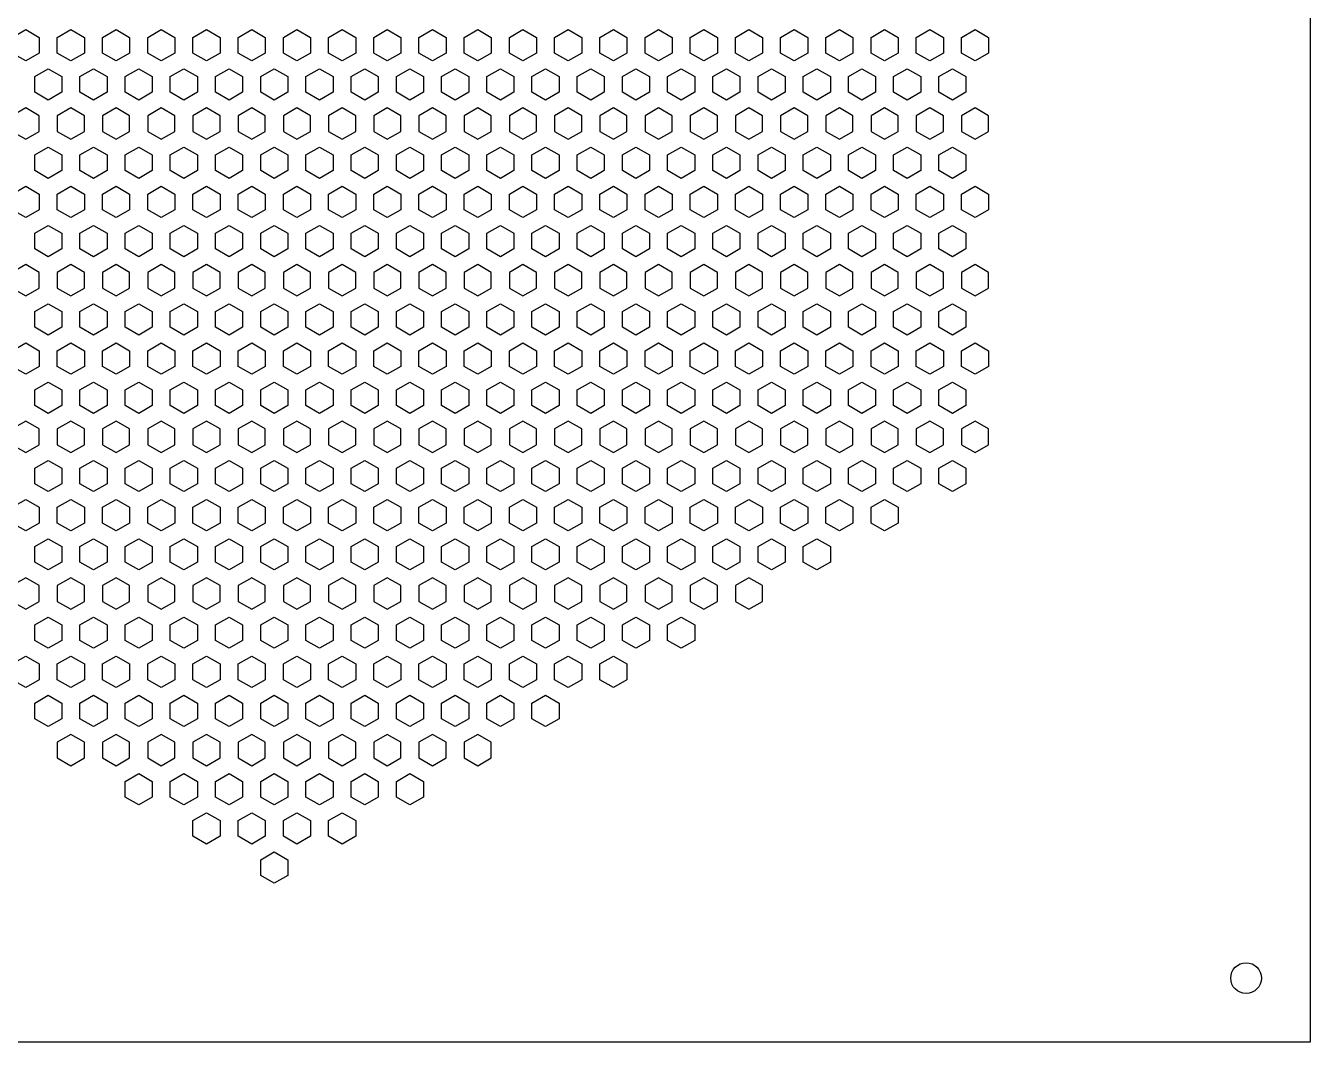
# Model space of a CAD drawing. Header units: millimetres. Extents: x -1305 to -1076, y 502 to 731.
# Drawn here: x -1218.1 to -1076.1, y 501.8 to 614.2 of the extents above; entities that cross this region are included whole.
import ezdxf

# ---------------------------------------------------------------- set-up
doc = ezdxf.new("R2010")
doc.units = ezdxf.units.MM
doc.layers.add('Lazercut', color=143, linetype='Continuous', lineweight=30, true_color=0x85abda)

msp = doc.modelspace()

# ---------------------------------------------------------------- linework, layer by layer
at = {"layer": 'Lazercut'}
for points in [[(-1305.23, 730.96), (-1076.07, 730.96), (-1076.07, 501.8), (-1305.23, 501.8)], [(-1216.65, 611.19), (-1218.15, 610.32), (-1219.65, 611.19), (-1219.65, 612.92), (-1218.15, 613.78), (-1216.65, 612.92)], [(-1211.65, 611.19), (-1213.15, 610.32), (-1214.65, 611.19), (-1214.65, 612.92), (-1213.15, 613.78), (-1211.65, 612.92)], [(-1206.65, 611.19), (-1208.15, 610.32), (-1209.65, 611.19), (-1209.65, 612.92), (-1208.15, 613.78), (-1206.65, 612.92)], [(-1201.65, 611.19), (-1203.15, 610.32), (-1204.65, 611.19), (-1204.65, 612.92), (-1203.15, 613.78), (-1201.65, 612.92)], [(-1196.65, 611.19), (-1198.15, 610.32), (-1199.65, 611.19), (-1199.65, 612.92), (-1198.15, 613.78), (-1196.65, 612.92)], [(-1191.65, 611.19), (-1193.15, 610.32), (-1194.65, 611.19), (-1194.65, 612.92), (-1193.15, 613.78), (-1191.65, 612.92)], [(-1186.65, 611.19), (-1188.15, 610.32), (-1189.65, 611.19), (-1189.65, 612.92), (-1188.15, 613.78), (-1186.65, 612.92)], [(-1181.65, 611.19), (-1183.15, 610.32), (-1184.65, 611.19), (-1184.65, 612.92), (-1183.15, 613.78), (-1181.65, 612.92)], [(-1176.65, 611.19), (-1178.15, 610.32), (-1179.65, 611.19), (-1179.65, 612.92), (-1178.15, 613.78), (-1176.65, 612.92)], [(-1171.65, 611.19), (-1173.15, 610.32), (-1174.65, 611.19), (-1174.65, 612.92), (-1173.15, 613.78), (-1171.65, 612.92)], [(-1166.65, 611.19), (-1168.15, 610.32), (-1169.65, 611.19), (-1169.65, 612.92), (-1168.15, 613.78), (-1166.65, 612.92)], [(-1161.65, 611.19), (-1163.15, 610.32), (-1164.65, 611.19), (-1164.65, 612.92), (-1163.15, 613.78), (-1161.65, 612.92)], [(-1156.65, 611.19), (-1158.15, 610.32), (-1159.65, 611.19), (-1159.65, 612.92), (-1158.15, 613.78), (-1156.65, 612.92)], [(-1151.65, 611.19), (-1153.15, 610.32), (-1154.65, 611.19), (-1154.65, 612.92), (-1153.15, 613.78), (-1151.65, 612.92)], [(-1146.65, 611.19), (-1148.15, 610.32), (-1149.65, 611.19), (-1149.65, 612.92), (-1148.15, 613.78), (-1146.65, 612.92)], [(-1141.65, 611.19), (-1143.15, 610.32), (-1144.65, 611.19), (-1144.65, 612.92), (-1143.15, 613.78), (-1141.65, 612.92)], [(-1136.65, 611.19), (-1138.15, 610.32), (-1139.65, 611.19), (-1139.65, 612.92), (-1138.15, 613.78), (-1136.65, 612.92)], [(-1131.65, 611.19), (-1133.15, 610.32), (-1134.65, 611.19), (-1134.65, 612.92), (-1133.15, 613.78), (-1131.65, 612.92)], [(-1126.65, 611.19), (-1128.15, 610.32), (-1129.65, 611.19), (-1129.65, 612.92), (-1128.15, 613.78), (-1126.65, 612.92)], [(-1121.65, 611.19), (-1123.15, 610.32), (-1124.65, 611.19), (-1124.65, 612.92), (-1123.15, 613.78), (-1121.65, 612.92)], [(-1116.65, 611.19), (-1118.15, 610.32), (-1119.65, 611.19), (-1119.65, 612.92), (-1118.15, 613.78), (-1116.65, 612.92)], [(-1111.65, 611.19), (-1113.15, 610.32), (-1114.65, 611.19), (-1114.65, 612.92), (-1113.15, 613.78), (-1111.65, 612.92)], [(-1214.15, 606.86), (-1215.65, 605.99), (-1217.15, 606.86), (-1217.15, 608.59), (-1215.65, 609.45), (-1214.15, 608.59)], [(-1209.15, 606.86), (-1210.65, 605.99), (-1212.15, 606.86), (-1212.15, 608.59), (-1210.65, 609.45), (-1209.15, 608.59)], [(-1204.15, 606.86), (-1205.65, 605.99), (-1207.15, 606.86), (-1207.15, 608.59), (-1205.65, 609.45), (-1204.15, 608.59)], [(-1199.15, 606.86), (-1200.65, 605.99), (-1202.15, 606.86), (-1202.15, 608.59), (-1200.65, 609.45), (-1199.15, 608.59)], [(-1194.15, 606.86), (-1195.65, 605.99), (-1197.15, 606.86), (-1197.15, 608.59), (-1195.65, 609.45), (-1194.15, 608.59)], [(-1189.15, 606.86), (-1190.65, 605.99), (-1192.15, 606.86), (-1192.15, 608.59), (-1190.65, 609.45), (-1189.15, 608.59)], [(-1184.15, 606.86), (-1185.65, 605.99), (-1187.15, 606.86), (-1187.15, 608.59), (-1185.65, 609.45), (-1184.15, 608.59)], [(-1179.15, 606.86), (-1180.65, 605.99), (-1182.15, 606.86), (-1182.15, 608.59), (-1180.65, 609.45), (-1179.15, 608.59)], [(-1174.15, 606.86), (-1175.65, 605.99), (-1177.15, 606.86), (-1177.15, 608.59), (-1175.65, 609.45), (-1174.15, 608.59)], [(-1169.15, 606.86), (-1170.65, 605.99), (-1172.15, 606.86), (-1172.15, 608.59), (-1170.65, 609.45), (-1169.15, 608.59)], [(-1164.15, 606.86), (-1165.65, 605.99), (-1167.15, 606.86), (-1167.15, 608.59), (-1165.65, 609.45), (-1164.15, 608.59)], [(-1159.15, 606.86), (-1160.65, 605.99), (-1162.15, 606.86), (-1162.15, 608.59), (-1160.65, 609.45), (-1159.15, 608.59)], [(-1154.15, 606.86), (-1155.65, 605.99), (-1157.15, 606.86), (-1157.15, 608.59), (-1155.65, 609.45), (-1154.15, 608.59)], [(-1149.15, 606.86), (-1150.65, 605.99), (-1152.15, 606.86), (-1152.15, 608.59), (-1150.65, 609.45), (-1149.15, 608.59)], [(-1144.15, 606.86), (-1145.65, 605.99), (-1147.15, 606.86), (-1147.15, 608.59), (-1145.65, 609.45), (-1144.15, 608.59)], [(-1139.15, 606.86), (-1140.65, 605.99), (-1142.15, 606.86), (-1142.15, 608.59), (-1140.65, 609.45), (-1139.15, 608.59)], [(-1134.15, 606.86), (-1135.65, 605.99), (-1137.15, 606.86), (-1137.15, 608.59), (-1135.65, 609.45), (-1134.15, 608.59)], [(-1129.15, 606.86), (-1130.65, 605.99), (-1132.15, 606.86), (-1132.15, 608.59), (-1130.65, 609.45), (-1129.15, 608.59)], [(-1124.15, 606.86), (-1125.65, 605.99), (-1127.15, 606.86), (-1127.15, 608.59), (-1125.65, 609.45), (-1124.15, 608.59)], [(-1119.15, 606.86), (-1120.65, 605.99), (-1122.15, 606.86), (-1122.15, 608.59), (-1120.65, 609.45), (-1119.15, 608.59)], [(-1114.15, 606.86), (-1115.65, 605.99), (-1117.15, 606.86), (-1117.15, 608.59), (-1115.65, 609.45), (-1114.15, 608.59)], [(-1216.65, 604.26), (-1218.15, 605.12), (-1219.65, 604.26), (-1219.65, 602.53), (-1218.15, 601.66), (-1216.65, 602.53)], [(-1211.65, 604.26), (-1213.15, 605.12), (-1214.65, 604.26), (-1214.65, 602.53), (-1213.15, 601.66), (-1211.65, 602.53)], [(-1206.65, 604.26), (-1208.15, 605.12), (-1209.65, 604.26), (-1209.65, 602.53), (-1208.15, 601.66), (-1206.65, 602.53)], [(-1201.65, 604.26), (-1203.15, 605.12), (-1204.65, 604.26), (-1204.65, 602.53), (-1203.15, 601.66), (-1201.65, 602.53)], [(-1196.65, 604.26), (-1198.15, 605.12), (-1199.65, 604.26), (-1199.65, 602.53), (-1198.15, 601.66), (-1196.65, 602.53)], [(-1191.65, 604.26), (-1193.15, 605.12), (-1194.65, 604.26), (-1194.65, 602.53), (-1193.15, 601.66), (-1191.65, 602.53)], [(-1186.65, 604.26), (-1188.15, 605.12), (-1189.65, 604.26), (-1189.65, 602.53), (-1188.15, 601.66), (-1186.65, 602.53)], [(-1181.65, 604.26), (-1183.15, 605.12), (-1184.65, 604.26), (-1184.65, 602.53), (-1183.15, 601.66), (-1181.65, 602.53)], [(-1176.65, 604.26), (-1178.15, 605.12), (-1179.65, 604.26), (-1179.65, 602.53), (-1178.15, 601.66), (-1176.65, 602.53)], [(-1171.65, 604.26), (-1173.15, 605.12), (-1174.65, 604.26), (-1174.65, 602.53), (-1173.15, 601.66), (-1171.65, 602.53)], [(-1166.65, 604.26), (-1168.15, 605.12), (-1169.65, 604.26), (-1169.65, 602.53), (-1168.15, 601.66), (-1166.65, 602.53)], [(-1161.65, 604.26), (-1163.15, 605.12), (-1164.65, 604.26), (-1164.65, 602.53), (-1163.15, 601.66), (-1161.65, 602.53)], [(-1156.65, 604.26), (-1158.15, 605.12), (-1159.65, 604.26), (-1159.65, 602.53), (-1158.15, 601.66), (-1156.65, 602.53)], [(-1151.65, 604.26), (-1153.15, 605.12), (-1154.65, 604.26), (-1154.65, 602.53), (-1153.15, 601.66), (-1151.65, 602.53)], [(-1146.65, 604.26), (-1148.15, 605.12), (-1149.65, 604.26), (-1149.65, 602.53), (-1148.15, 601.66), (-1146.65, 602.53)], [(-1141.65, 604.26), (-1143.15, 605.12), (-1144.65, 604.26), (-1144.65, 602.53), (-1143.15, 601.66), (-1141.65, 602.53)], [(-1136.65, 604.26), (-1138.15, 605.12), (-1139.65, 604.26), (-1139.65, 602.53), (-1138.15, 601.66), (-1136.65, 602.53)], [(-1131.65, 604.26), (-1133.15, 605.12), (-1134.65, 604.26), (-1134.65, 602.53), (-1133.15, 601.66), (-1131.65, 602.53)], [(-1126.65, 604.26), (-1128.15, 605.12), (-1129.65, 604.26), (-1129.65, 602.53), (-1128.15, 601.66), (-1126.65, 602.53)], [(-1121.65, 604.26), (-1123.15, 605.12), (-1124.65, 604.26), (-1124.65, 602.53), (-1123.15, 601.66), (-1121.65, 602.53)], [(-1116.65, 604.26), (-1118.15, 605.12), (-1119.65, 604.26), (-1119.65, 602.53), (-1118.15, 601.66), (-1116.65, 602.53)], [(-1111.65, 604.26), (-1113.15, 605.12), (-1114.65, 604.26), (-1114.65, 602.53), (-1113.15, 601.66), (-1111.65, 602.53)], [(-1214.15, 598.2), (-1215.65, 597.33), (-1217.15, 598.2), (-1217.15, 599.93), (-1215.65, 600.79), (-1214.15, 599.93)], [(-1209.15, 598.2), (-1210.65, 597.33), (-1212.15, 598.2), (-1212.15, 599.93), (-1210.65, 600.79), (-1209.15, 599.93)], [(-1204.15, 598.2), (-1205.65, 597.33), (-1207.15, 598.2), (-1207.15, 599.93), (-1205.65, 600.79), (-1204.15, 599.93)], [(-1199.15, 598.2), (-1200.65, 597.33), (-1202.15, 598.2), (-1202.15, 599.93), (-1200.65, 600.79), (-1199.15, 599.93)], [(-1194.15, 598.2), (-1195.65, 597.33), (-1197.15, 598.2), (-1197.15, 599.93), (-1195.65, 600.79), (-1194.15, 599.93)], [(-1189.15, 598.2), (-1190.65, 597.33), (-1192.15, 598.2), (-1192.15, 599.93), (-1190.65, 600.79), (-1189.15, 599.93)], [(-1184.15, 598.2), (-1185.65, 597.33), (-1187.15, 598.2), (-1187.15, 599.93), (-1185.65, 600.79), (-1184.15, 599.93)], [(-1179.15, 598.2), (-1180.65, 597.33), (-1182.15, 598.2), (-1182.15, 599.93), (-1180.65, 600.79), (-1179.15, 599.93)], [(-1174.15, 598.2), (-1175.65, 597.33), (-1177.15, 598.2), (-1177.15, 599.93), (-1175.65, 600.79), (-1174.15, 599.93)], [(-1169.15, 598.2), (-1170.65, 597.33), (-1172.15, 598.2), (-1172.15, 599.93), (-1170.65, 600.79), (-1169.15, 599.93)], [(-1164.15, 598.2), (-1165.65, 597.33), (-1167.15, 598.2), (-1167.15, 599.93), (-1165.65, 600.79), (-1164.15, 599.93)], [(-1159.15, 598.2), (-1160.65, 597.33), (-1162.15, 598.2), (-1162.15, 599.93), (-1160.65, 600.79), (-1159.15, 599.93)], [(-1154.15, 598.2), (-1155.65, 597.33), (-1157.15, 598.2), (-1157.15, 599.93), (-1155.65, 600.79), (-1154.15, 599.93)], [(-1149.15, 598.2), (-1150.65, 597.33), (-1152.15, 598.2), (-1152.15, 599.93), (-1150.65, 600.79), (-1149.15, 599.93)], [(-1144.15, 598.2), (-1145.65, 597.33), (-1147.15, 598.2), (-1147.15, 599.93), (-1145.65, 600.79), (-1144.15, 599.93)], [(-1139.15, 598.2), (-1140.65, 597.33), (-1142.15, 598.2), (-1142.15, 599.93), (-1140.65, 600.79), (-1139.15, 599.93)], [(-1134.15, 598.2), (-1135.65, 597.33), (-1137.15, 598.2), (-1137.15, 599.93), (-1135.65, 600.79), (-1134.15, 599.93)], [(-1129.15, 598.2), (-1130.65, 597.33), (-1132.15, 598.2), (-1132.15, 599.93), (-1130.65, 600.79), (-1129.15, 599.93)], [(-1124.15, 598.2), (-1125.65, 597.33), (-1127.15, 598.2), (-1127.15, 599.93), (-1125.65, 600.79), (-1124.15, 599.93)], [(-1119.15, 598.2), (-1120.65, 597.33), (-1122.15, 598.2), (-1122.15, 599.93), (-1120.65, 600.79), (-1119.15, 599.93)], [(-1114.15, 598.2), (-1115.65, 597.33), (-1117.15, 598.2), (-1117.15, 599.93), (-1115.65, 600.79), (-1114.15, 599.93)], [(-1216.65, 593.87), (-1218.15, 593), (-1219.65, 593.87), (-1219.65, 595.6), (-1218.15, 596.46), (-1216.65, 595.6)], [(-1211.65, 593.87), (-1213.15, 593), (-1214.65, 593.87), (-1214.65, 595.6), (-1213.15, 596.46), (-1211.65, 595.6)], [(-1206.65, 593.87), (-1208.15, 593), (-1209.65, 593.87), (-1209.65, 595.6), (-1208.15, 596.46), (-1206.65, 595.6)], [(-1201.65, 593.87), (-1203.15, 593), (-1204.65, 593.87), (-1204.65, 595.6), (-1203.15, 596.46), (-1201.65, 595.6)], [(-1196.65, 593.87), (-1198.15, 593), (-1199.65, 593.87), (-1199.65, 595.6), (-1198.15, 596.46), (-1196.65, 595.6)], [(-1191.65, 593.87), (-1193.15, 593), (-1194.65, 593.87), (-1194.65, 595.6), (-1193.15, 596.46), (-1191.65, 595.6)], [(-1186.65, 593.87), (-1188.15, 593), (-1189.65, 593.87), (-1189.65, 595.6), (-1188.15, 596.46), (-1186.65, 595.6)], [(-1181.65, 593.87), (-1183.15, 593), (-1184.65, 593.87), (-1184.65, 595.6), (-1183.15, 596.46), (-1181.65, 595.6)], [(-1176.65, 593.87), (-1178.15, 593), (-1179.65, 593.87), (-1179.65, 595.6), (-1178.15, 596.46), (-1176.65, 595.6)], [(-1171.65, 593.87), (-1173.15, 593), (-1174.65, 593.87), (-1174.65, 595.6), (-1173.15, 596.46), (-1171.65, 595.6)], [(-1166.65, 593.87), (-1168.15, 593), (-1169.65, 593.87), (-1169.65, 595.6), (-1168.15, 596.46), (-1166.65, 595.6)], [(-1161.65, 593.87), (-1163.15, 593), (-1164.65, 593.87), (-1164.65, 595.6), (-1163.15, 596.46), (-1161.65, 595.6)], [(-1156.65, 593.87), (-1158.15, 593), (-1159.65, 593.87), (-1159.65, 595.6), (-1158.15, 596.46), (-1156.65, 595.6)], [(-1151.65, 593.87), (-1153.15, 593), (-1154.65, 593.87), (-1154.65, 595.6), (-1153.15, 596.46), (-1151.65, 595.6)], [(-1146.65, 593.87), (-1148.15, 593), (-1149.65, 593.87), (-1149.65, 595.6), (-1148.15, 596.46), (-1146.65, 595.6)], [(-1141.65, 593.87), (-1143.15, 593), (-1144.65, 593.87), (-1144.65, 595.6), (-1143.15, 596.46), (-1141.65, 595.6)], [(-1136.65, 593.87), (-1138.15, 593), (-1139.65, 593.87), (-1139.65, 595.6), (-1138.15, 596.46), (-1136.65, 595.6)], [(-1131.65, 593.87), (-1133.15, 593), (-1134.65, 593.87), (-1134.65, 595.6), (-1133.15, 596.46), (-1131.65, 595.6)], [(-1126.65, 593.87), (-1128.15, 593), (-1129.65, 593.87), (-1129.65, 595.6), (-1128.15, 596.46), (-1126.65, 595.6)], [(-1121.65, 593.87), (-1123.15, 593), (-1124.65, 593.87), (-1124.65, 595.6), (-1123.15, 596.46), (-1121.65, 595.6)], [(-1116.65, 593.87), (-1118.15, 593), (-1119.65, 593.87), (-1119.65, 595.6), (-1118.15, 596.46), (-1116.65, 595.6)], [(-1111.65, 593.87), (-1113.15, 593), (-1114.65, 593.87), (-1114.65, 595.6), (-1113.15, 596.46), (-1111.65, 595.6)], [(-1214.15, 589.54), (-1215.65, 588.67), (-1217.15, 589.54), (-1217.15, 591.27), (-1215.65, 592.13), (-1214.15, 591.27)], [(-1209.15, 589.54), (-1210.65, 588.67), (-1212.15, 589.54), (-1212.15, 591.27), (-1210.65, 592.13), (-1209.15, 591.27)], [(-1204.15, 589.54), (-1205.65, 588.67), (-1207.15, 589.54), (-1207.15, 591.27), (-1205.65, 592.13), (-1204.15, 591.27)], [(-1199.15, 589.54), (-1200.65, 588.67), (-1202.15, 589.54), (-1202.15, 591.27), (-1200.65, 592.13), (-1199.15, 591.27)], [(-1194.15, 589.54), (-1195.65, 588.67), (-1197.15, 589.54), (-1197.15, 591.27), (-1195.65, 592.13), (-1194.15, 591.27)], [(-1189.15, 589.54), (-1190.65, 588.67), (-1192.15, 589.54), (-1192.15, 591.27), (-1190.65, 592.13), (-1189.15, 591.27)], [(-1184.15, 589.54), (-1185.65, 588.67), (-1187.15, 589.54), (-1187.15, 591.27), (-1185.65, 592.13), (-1184.15, 591.27)], [(-1179.15, 589.54), (-1180.65, 588.67), (-1182.15, 589.54), (-1182.15, 591.27), (-1180.65, 592.13), (-1179.15, 591.27)], [(-1174.15, 589.54), (-1175.65, 588.67), (-1177.15, 589.54), (-1177.15, 591.27), (-1175.65, 592.13), (-1174.15, 591.27)], [(-1169.15, 589.54), (-1170.65, 588.67), (-1172.15, 589.54), (-1172.15, 591.27), (-1170.65, 592.13), (-1169.15, 591.27)], [(-1164.15, 589.54), (-1165.65, 588.67), (-1167.15, 589.54), (-1167.15, 591.27), (-1165.65, 592.13), (-1164.15, 591.27)], [(-1159.15, 589.54), (-1160.65, 588.67), (-1162.15, 589.54), (-1162.15, 591.27), (-1160.65, 592.13), (-1159.15, 591.27)], [(-1154.15, 589.54), (-1155.65, 588.67), (-1157.15, 589.54), (-1157.15, 591.27), (-1155.65, 592.13), (-1154.15, 591.27)], [(-1149.15, 589.54), (-1150.65, 588.67), (-1152.15, 589.54), (-1152.15, 591.27), (-1150.65, 592.13), (-1149.15, 591.27)], [(-1144.15, 589.54), (-1145.65, 588.67), (-1147.15, 589.54), (-1147.15, 591.27), (-1145.65, 592.13), (-1144.15, 591.27)], [(-1139.15, 589.54), (-1140.65, 588.67), (-1142.15, 589.54), (-1142.15, 591.27), (-1140.65, 592.13), (-1139.15, 591.27)], [(-1134.15, 589.54), (-1135.65, 588.67), (-1137.15, 589.54), (-1137.15, 591.27), (-1135.65, 592.13), (-1134.15, 591.27)], [(-1129.15, 589.54), (-1130.65, 588.67), (-1132.15, 589.54), (-1132.15, 591.27), (-1130.65, 592.13), (-1129.15, 591.27)], [(-1124.15, 589.54), (-1125.65, 588.67), (-1127.15, 589.54), (-1127.15, 591.27), (-1125.65, 592.13), (-1124.15, 591.27)], [(-1119.15, 589.54), (-1120.65, 588.67), (-1122.15, 589.54), (-1122.15, 591.27), (-1120.65, 592.13), (-1119.15, 591.27)], [(-1114.15, 589.54), (-1115.65, 588.67), (-1117.15, 589.54), (-1117.15, 591.27), (-1115.65, 592.13), (-1114.15, 591.27)], [(-1216.65, 586.94), (-1218.15, 587.8), (-1219.65, 586.94), (-1219.65, 585.21), (-1218.15, 584.34), (-1216.65, 585.21)], [(-1211.65, 586.94), (-1213.15, 587.8), (-1214.65, 586.94), (-1214.65, 585.21), (-1213.15, 584.34), (-1211.65, 585.21)], [(-1206.65, 586.94), (-1208.15, 587.8), (-1209.65, 586.94), (-1209.65, 585.21), (-1208.15, 584.34), (-1206.65, 585.21)], [(-1201.65, 586.94), (-1203.15, 587.8), (-1204.65, 586.94), (-1204.65, 585.21), (-1203.15, 584.34), (-1201.65, 585.21)], [(-1196.65, 586.94), (-1198.15, 587.8), (-1199.65, 586.94), (-1199.65, 585.21), (-1198.15, 584.34), (-1196.65, 585.21)], [(-1191.65, 586.94), (-1193.15, 587.8), (-1194.65, 586.94), (-1194.65, 585.21), (-1193.15, 584.34), (-1191.65, 585.21)], [(-1186.65, 586.94), (-1188.15, 587.8), (-1189.65, 586.94), (-1189.65, 585.21), (-1188.15, 584.34), (-1186.65, 585.21)], [(-1181.65, 586.94), (-1183.15, 587.8), (-1184.65, 586.94), (-1184.65, 585.21), (-1183.15, 584.34), (-1181.65, 585.21)], [(-1176.65, 586.94), (-1178.15, 587.8), (-1179.65, 586.94), (-1179.65, 585.21), (-1178.15, 584.34), (-1176.65, 585.21)], [(-1171.65, 586.94), (-1173.15, 587.8), (-1174.65, 586.94), (-1174.65, 585.21), (-1173.15, 584.34), (-1171.65, 585.21)], [(-1166.65, 586.94), (-1168.15, 587.8), (-1169.65, 586.94), (-1169.65, 585.21), (-1168.15, 584.34), (-1166.65, 585.21)], [(-1161.65, 586.94), (-1163.15, 587.8), (-1164.65, 586.94), (-1164.65, 585.21), (-1163.15, 584.34), (-1161.65, 585.21)], [(-1156.65, 586.94), (-1158.15, 587.8), (-1159.65, 586.94), (-1159.65, 585.21), (-1158.15, 584.34), (-1156.65, 585.21)], [(-1151.65, 586.94), (-1153.15, 587.8), (-1154.65, 586.94), (-1154.65, 585.21), (-1153.15, 584.34), (-1151.65, 585.21)], [(-1146.65, 586.94), (-1148.15, 587.8), (-1149.65, 586.94), (-1149.65, 585.21), (-1148.15, 584.34), (-1146.65, 585.21)], [(-1141.65, 586.94), (-1143.15, 587.8), (-1144.65, 586.94), (-1144.65, 585.21), (-1143.15, 584.34), (-1141.65, 585.21)], [(-1136.65, 586.94), (-1138.15, 587.8), (-1139.65, 586.94), (-1139.65, 585.21), (-1138.15, 584.34), (-1136.65, 585.21)], [(-1131.65, 586.94), (-1133.15, 587.8), (-1134.65, 586.94), (-1134.65, 585.21), (-1133.15, 584.34), (-1131.65, 585.21)], [(-1126.65, 586.94), (-1128.15, 587.8), (-1129.65, 586.94), (-1129.65, 585.21), (-1128.15, 584.34), (-1126.65, 585.21)], [(-1121.65, 586.94), (-1123.15, 587.8), (-1124.65, 586.94), (-1124.65, 585.21), (-1123.15, 584.34), (-1121.65, 585.21)], [(-1116.65, 586.94), (-1118.15, 587.8), (-1119.65, 586.94), (-1119.65, 585.21), (-1118.15, 584.34), (-1116.65, 585.21)], [(-1111.65, 586.94), (-1113.15, 587.8), (-1114.65, 586.94), (-1114.65, 585.21), (-1113.15, 584.34), (-1111.65, 585.21)], [(-1214.15, 580.87), (-1215.65, 580.01), (-1217.15, 580.87), (-1217.15, 582.61), (-1215.65, 583.47), (-1214.15, 582.61)], [(-1209.15, 580.87), (-1210.65, 580.01), (-1212.15, 580.87), (-1212.15, 582.61), (-1210.65, 583.47), (-1209.15, 582.61)], [(-1204.15, 580.87), (-1205.65, 580.01), (-1207.15, 580.87), (-1207.15, 582.61), (-1205.65, 583.47), (-1204.15, 582.61)], [(-1199.15, 580.87), (-1200.65, 580.01), (-1202.15, 580.87), (-1202.15, 582.61), (-1200.65, 583.47), (-1199.15, 582.61)], [(-1194.15, 580.87), (-1195.65, 580.01), (-1197.15, 580.87), (-1197.15, 582.61), (-1195.65, 583.47), (-1194.15, 582.61)], [(-1189.15, 580.87), (-1190.65, 580.01), (-1192.15, 580.87), (-1192.15, 582.61), (-1190.65, 583.47), (-1189.15, 582.61)], [(-1184.15, 580.87), (-1185.65, 580.01), (-1187.15, 580.87), (-1187.15, 582.61), (-1185.65, 583.47), (-1184.15, 582.61)], [(-1179.15, 580.87), (-1180.65, 580.01), (-1182.15, 580.87), (-1182.15, 582.61), (-1180.65, 583.47), (-1179.15, 582.61)], [(-1174.15, 580.87), (-1175.65, 580.01), (-1177.15, 580.87), (-1177.15, 582.61), (-1175.65, 583.47), (-1174.15, 582.61)], [(-1169.15, 580.87), (-1170.65, 580.01), (-1172.15, 580.87), (-1172.15, 582.61), (-1170.65, 583.47), (-1169.15, 582.61)], [(-1164.15, 580.87), (-1165.65, 580.01), (-1167.15, 580.87), (-1167.15, 582.61), (-1165.65, 583.47), (-1164.15, 582.61)], [(-1159.15, 580.87), (-1160.65, 580.01), (-1162.15, 580.87), (-1162.15, 582.61), (-1160.65, 583.47), (-1159.15, 582.61)], [(-1154.15, 580.87), (-1155.65, 580.01), (-1157.15, 580.87), (-1157.15, 582.61), (-1155.65, 583.47), (-1154.15, 582.61)], [(-1149.15, 580.87), (-1150.65, 580.01), (-1152.15, 580.87), (-1152.15, 582.61), (-1150.65, 583.47), (-1149.15, 582.61)], [(-1144.15, 580.87), (-1145.65, 580.01), (-1147.15, 580.87), (-1147.15, 582.61), (-1145.65, 583.47), (-1144.15, 582.61)], [(-1139.15, 580.87), (-1140.65, 580.01), (-1142.15, 580.87), (-1142.15, 582.61), (-1140.65, 583.47), (-1139.15, 582.61)], [(-1134.15, 580.87), (-1135.65, 580.01), (-1137.15, 580.87), (-1137.15, 582.61), (-1135.65, 583.47), (-1134.15, 582.61)], [(-1129.15, 580.87), (-1130.65, 580.01), (-1132.15, 580.87), (-1132.15, 582.61), (-1130.65, 583.47), (-1129.15, 582.61)], [(-1124.15, 580.87), (-1125.65, 580.01), (-1127.15, 580.87), (-1127.15, 582.61), (-1125.65, 583.47), (-1124.15, 582.61)], [(-1119.15, 580.87), (-1120.65, 580.01), (-1122.15, 580.87), (-1122.15, 582.61), (-1120.65, 583.47), (-1119.15, 582.61)], [(-1114.15, 580.87), (-1115.65, 580.01), (-1117.15, 580.87), (-1117.15, 582.61), (-1115.65, 583.47), (-1114.15, 582.61)], [(-1216.65, 576.54), (-1218.15, 575.68), (-1219.65, 576.54), (-1219.65, 578.28), (-1218.15, 579.14), (-1216.65, 578.28)], [(-1211.65, 576.54), (-1213.15, 575.68), (-1214.65, 576.54), (-1214.65, 578.28), (-1213.15, 579.14), (-1211.65, 578.28)], [(-1206.65, 576.54), (-1208.15, 575.68), (-1209.65, 576.54), (-1209.65, 578.28), (-1208.15, 579.14), (-1206.65, 578.28)], [(-1201.65, 576.54), (-1203.15, 575.68), (-1204.65, 576.54), (-1204.65, 578.28), (-1203.15, 579.14), (-1201.65, 578.28)], [(-1196.65, 576.54), (-1198.15, 575.68), (-1199.65, 576.54), (-1199.65, 578.28), (-1198.15, 579.14), (-1196.65, 578.28)], [(-1191.65, 576.54), (-1193.15, 575.68), (-1194.65, 576.54), (-1194.65, 578.28), (-1193.15, 579.14), (-1191.65, 578.28)], [(-1186.65, 576.54), (-1188.15, 575.68), (-1189.65, 576.54), (-1189.65, 578.28), (-1188.15, 579.14), (-1186.65, 578.28)], [(-1181.65, 576.54), (-1183.15, 575.68), (-1184.65, 576.54), (-1184.65, 578.28), (-1183.15, 579.14), (-1181.65, 578.28)], [(-1176.65, 576.54), (-1178.15, 575.68), (-1179.65, 576.54), (-1179.65, 578.28), (-1178.15, 579.14), (-1176.65, 578.28)], [(-1171.65, 576.54), (-1173.15, 575.68), (-1174.65, 576.54), (-1174.65, 578.28), (-1173.15, 579.14), (-1171.65, 578.28)], [(-1166.65, 576.54), (-1168.15, 575.68), (-1169.65, 576.54), (-1169.65, 578.28), (-1168.15, 579.14), (-1166.65, 578.28)], [(-1161.65, 576.54), (-1163.15, 575.68), (-1164.65, 576.54), (-1164.65, 578.28), (-1163.15, 579.14), (-1161.65, 578.28)], [(-1156.65, 576.54), (-1158.15, 575.68), (-1159.65, 576.54), (-1159.65, 578.28), (-1158.15, 579.14), (-1156.65, 578.28)], [(-1151.65, 576.54), (-1153.15, 575.68), (-1154.65, 576.54), (-1154.65, 578.28), (-1153.15, 579.14), (-1151.65, 578.28)], [(-1146.65, 576.54), (-1148.15, 575.68), (-1149.65, 576.54), (-1149.65, 578.28), (-1148.15, 579.14), (-1146.65, 578.28)], [(-1141.65, 576.54), (-1143.15, 575.68), (-1144.65, 576.54), (-1144.65, 578.28), (-1143.15, 579.14), (-1141.65, 578.28)], [(-1136.65, 576.54), (-1138.15, 575.68), (-1139.65, 576.54), (-1139.65, 578.28), (-1138.15, 579.14), (-1136.65, 578.28)], [(-1131.65, 576.54), (-1133.15, 575.68), (-1134.65, 576.54), (-1134.65, 578.28), (-1133.15, 579.14), (-1131.65, 578.28)], [(-1126.65, 576.54), (-1128.15, 575.68), (-1129.65, 576.54), (-1129.65, 578.28), (-1128.15, 579.14), (-1126.65, 578.28)], [(-1121.65, 576.54), (-1123.15, 575.68), (-1124.65, 576.54), (-1124.65, 578.28), (-1123.15, 579.14), (-1121.65, 578.28)], [(-1116.65, 576.54), (-1118.15, 575.68), (-1119.65, 576.54), (-1119.65, 578.28), (-1118.15, 579.14), (-1116.65, 578.28)], [(-1111.65, 576.54), (-1113.15, 575.68), (-1114.65, 576.54), (-1114.65, 578.28), (-1113.15, 579.14), (-1111.65, 578.28)], [(-1214.15, 572.21), (-1215.65, 571.35), (-1217.15, 572.21), (-1217.15, 573.95), (-1215.65, 574.81), (-1214.15, 573.95)], [(-1209.15, 572.21), (-1210.65, 571.35), (-1212.15, 572.21), (-1212.15, 573.95), (-1210.65, 574.81), (-1209.15, 573.95)], [(-1204.15, 572.21), (-1205.65, 571.35), (-1207.15, 572.21), (-1207.15, 573.95), (-1205.65, 574.81), (-1204.15, 573.95)], [(-1199.15, 572.21), (-1200.65, 571.35), (-1202.15, 572.21), (-1202.15, 573.95), (-1200.65, 574.81), (-1199.15, 573.95)], [(-1194.15, 572.21), (-1195.65, 571.35), (-1197.15, 572.21), (-1197.15, 573.95), (-1195.65, 574.81), (-1194.15, 573.95)], [(-1189.15, 572.21), (-1190.65, 571.35), (-1192.15, 572.21), (-1192.15, 573.95), (-1190.65, 574.81), (-1189.15, 573.95)], [(-1184.15, 572.21), (-1185.65, 571.35), (-1187.15, 572.21), (-1187.15, 573.95), (-1185.65, 574.81), (-1184.15, 573.95)], [(-1179.15, 572.21), (-1180.65, 571.35), (-1182.15, 572.21), (-1182.15, 573.95), (-1180.65, 574.81), (-1179.15, 573.95)], [(-1174.15, 572.21), (-1175.65, 571.35), (-1177.15, 572.21), (-1177.15, 573.95), (-1175.65, 574.81), (-1174.15, 573.95)], [(-1169.15, 572.21), (-1170.65, 571.35), (-1172.15, 572.21), (-1172.15, 573.95), (-1170.65, 574.81), (-1169.15, 573.95)], [(-1164.15, 572.21), (-1165.65, 571.35), (-1167.15, 572.21), (-1167.15, 573.95), (-1165.65, 574.81), (-1164.15, 573.95)], [(-1159.15, 572.21), (-1160.65, 571.35), (-1162.15, 572.21), (-1162.15, 573.95), (-1160.65, 574.81), (-1159.15, 573.95)], [(-1154.15, 572.21), (-1155.65, 571.35), (-1157.15, 572.21), (-1157.15, 573.95), (-1155.65, 574.81), (-1154.15, 573.95)], [(-1149.15, 572.21), (-1150.65, 571.35), (-1152.15, 572.21), (-1152.15, 573.95), (-1150.65, 574.81), (-1149.15, 573.95)], [(-1144.15, 572.21), (-1145.65, 571.35), (-1147.15, 572.21), (-1147.15, 573.95), (-1145.65, 574.81), (-1144.15, 573.95)], [(-1139.15, 572.21), (-1140.65, 571.35), (-1142.15, 572.21), (-1142.15, 573.95), (-1140.65, 574.81), (-1139.15, 573.95)], [(-1134.15, 572.21), (-1135.65, 571.35), (-1137.15, 572.21), (-1137.15, 573.95), (-1135.65, 574.81), (-1134.15, 573.95)], [(-1129.15, 572.21), (-1130.65, 571.35), (-1132.15, 572.21), (-1132.15, 573.95), (-1130.65, 574.81), (-1129.15, 573.95)], [(-1124.15, 572.21), (-1125.65, 571.35), (-1127.15, 572.21), (-1127.15, 573.95), (-1125.65, 574.81), (-1124.15, 573.95)], [(-1119.15, 572.21), (-1120.65, 571.35), (-1122.15, 572.21), (-1122.15, 573.95), (-1120.65, 574.81), (-1119.15, 573.95)], [(-1114.15, 572.21), (-1115.65, 571.35), (-1117.15, 572.21), (-1117.15, 573.95), (-1115.65, 574.81), (-1114.15, 573.95)], [(-1216.65, 569.62), (-1218.15, 570.48), (-1219.65, 569.62), (-1219.65, 567.88), (-1218.15, 567.02), (-1216.65, 567.88)], [(-1211.65, 569.62), (-1213.15, 570.48), (-1214.65, 569.62), (-1214.65, 567.88), (-1213.15, 567.02), (-1211.65, 567.88)], [(-1206.65, 569.62), (-1208.15, 570.48), (-1209.65, 569.62), (-1209.65, 567.88), (-1208.15, 567.02), (-1206.65, 567.88)], [(-1201.65, 569.62), (-1203.15, 570.48), (-1204.65, 569.62), (-1204.65, 567.88), (-1203.15, 567.02), (-1201.65, 567.88)], [(-1196.65, 569.62), (-1198.15, 570.48), (-1199.65, 569.62), (-1199.65, 567.88), (-1198.15, 567.02), (-1196.65, 567.88)], [(-1191.65, 569.62), (-1193.15, 570.48), (-1194.65, 569.62), (-1194.65, 567.88), (-1193.15, 567.02), (-1191.65, 567.88)], [(-1186.65, 569.62), (-1188.15, 570.48), (-1189.65, 569.62), (-1189.65, 567.88), (-1188.15, 567.02), (-1186.65, 567.88)], [(-1181.65, 569.62), (-1183.15, 570.48), (-1184.65, 569.62), (-1184.65, 567.88), (-1183.15, 567.02), (-1181.65, 567.88)], [(-1176.65, 569.62), (-1178.15, 570.48), (-1179.65, 569.62), (-1179.65, 567.88), (-1178.15, 567.02), (-1176.65, 567.88)], [(-1171.65, 569.62), (-1173.15, 570.48), (-1174.65, 569.62), (-1174.65, 567.88), (-1173.15, 567.02), (-1171.65, 567.88)], [(-1166.65, 569.62), (-1168.15, 570.48), (-1169.65, 569.62), (-1169.65, 567.88), (-1168.15, 567.02), (-1166.65, 567.88)], [(-1161.65, 569.62), (-1163.15, 570.48), (-1164.65, 569.62), (-1164.65, 567.88), (-1163.15, 567.02), (-1161.65, 567.88)], [(-1156.65, 569.62), (-1158.15, 570.48), (-1159.65, 569.62), (-1159.65, 567.88), (-1158.15, 567.02), (-1156.65, 567.88)], [(-1151.65, 569.62), (-1153.15, 570.48), (-1154.65, 569.62), (-1154.65, 567.88), (-1153.15, 567.02), (-1151.65, 567.88)], [(-1146.65, 569.62), (-1148.15, 570.48), (-1149.65, 569.62), (-1149.65, 567.88), (-1148.15, 567.02), (-1146.65, 567.88)], [(-1141.65, 569.62), (-1143.15, 570.48), (-1144.65, 569.62), (-1144.65, 567.88), (-1143.15, 567.02), (-1141.65, 567.88)], [(-1136.65, 569.62), (-1138.15, 570.48), (-1139.65, 569.62), (-1139.65, 567.88), (-1138.15, 567.02), (-1136.65, 567.88)], [(-1131.65, 569.62), (-1133.15, 570.48), (-1134.65, 569.62), (-1134.65, 567.88), (-1133.15, 567.02), (-1131.65, 567.88)], [(-1126.65, 569.62), (-1128.15, 570.48), (-1129.65, 569.62), (-1129.65, 567.88), (-1128.15, 567.02), (-1126.65, 567.88)], [(-1121.65, 569.62), (-1123.15, 570.48), (-1124.65, 569.62), (-1124.65, 567.88), (-1123.15, 567.02), (-1121.65, 567.88)], [(-1116.65, 569.62), (-1118.15, 570.48), (-1119.65, 569.62), (-1119.65, 567.88), (-1118.15, 567.02), (-1116.65, 567.88)], [(-1111.65, 569.62), (-1113.15, 570.48), (-1114.65, 569.62), (-1114.65, 567.88), (-1113.15, 567.02), (-1111.65, 567.88)], [(-1214.15, 563.55), (-1215.65, 562.69), (-1217.15, 563.55), (-1217.15, 565.29), (-1215.65, 566.15), (-1214.15, 565.29)], [(-1209.15, 563.55), (-1210.65, 562.69), (-1212.15, 563.55), (-1212.15, 565.29), (-1210.65, 566.15), (-1209.15, 565.29)], [(-1204.15, 563.55), (-1205.65, 562.69), (-1207.15, 563.55), (-1207.15, 565.29), (-1205.65, 566.15), (-1204.15, 565.29)], [(-1199.15, 563.55), (-1200.65, 562.69), (-1202.15, 563.55), (-1202.15, 565.29), (-1200.65, 566.15), (-1199.15, 565.29)], [(-1194.15, 563.55), (-1195.65, 562.69), (-1197.15, 563.55), (-1197.15, 565.29), (-1195.65, 566.15), (-1194.15, 565.29)], [(-1189.15, 563.55), (-1190.65, 562.69), (-1192.15, 563.55), (-1192.15, 565.29), (-1190.65, 566.15), (-1189.15, 565.29)], [(-1184.15, 563.55), (-1185.65, 562.69), (-1187.15, 563.55), (-1187.15, 565.29), (-1185.65, 566.15), (-1184.15, 565.29)], [(-1179.15, 563.55), (-1180.65, 562.69), (-1182.15, 563.55), (-1182.15, 565.29), (-1180.65, 566.15), (-1179.15, 565.29)], [(-1174.15, 563.55), (-1175.65, 562.69), (-1177.15, 563.55), (-1177.15, 565.29), (-1175.65, 566.15), (-1174.15, 565.29)], [(-1169.15, 563.55), (-1170.65, 562.69), (-1172.15, 563.55), (-1172.15, 565.29), (-1170.65, 566.15), (-1169.15, 565.29)], [(-1164.15, 563.55), (-1165.65, 562.69), (-1167.15, 563.55), (-1167.15, 565.29), (-1165.65, 566.15), (-1164.15, 565.29)], [(-1159.15, 563.55), (-1160.65, 562.69), (-1162.15, 563.55), (-1162.15, 565.29), (-1160.65, 566.15), (-1159.15, 565.29)], [(-1154.15, 563.55), (-1155.65, 562.69), (-1157.15, 563.55), (-1157.15, 565.29), (-1155.65, 566.15), (-1154.15, 565.29)], [(-1149.15, 563.55), (-1150.65, 562.69), (-1152.15, 563.55), (-1152.15, 565.29), (-1150.65, 566.15), (-1149.15, 565.29)], [(-1144.15, 563.55), (-1145.65, 562.69), (-1147.15, 563.55), (-1147.15, 565.29), (-1145.65, 566.15), (-1144.15, 565.29)], [(-1139.15, 563.55), (-1140.65, 562.69), (-1142.15, 563.55), (-1142.15, 565.29), (-1140.65, 566.15), (-1139.15, 565.29)], [(-1134.15, 563.55), (-1135.65, 562.69), (-1137.15, 563.55), (-1137.15, 565.29), (-1135.65, 566.15), (-1134.15, 565.29)], [(-1129.15, 563.55), (-1130.65, 562.69), (-1132.15, 563.55), (-1132.15, 565.29), (-1130.65, 566.15), (-1129.15, 565.29)], [(-1124.15, 563.55), (-1125.65, 562.69), (-1127.15, 563.55), (-1127.15, 565.29), (-1125.65, 566.15), (-1124.15, 565.29)], [(-1119.15, 563.55), (-1120.65, 562.69), (-1122.15, 563.55), (-1122.15, 565.29), (-1120.65, 566.15), (-1119.15, 565.29)], [(-1114.15, 563.55), (-1115.65, 562.69), (-1117.15, 563.55), (-1117.15, 565.29), (-1115.65, 566.15), (-1114.15, 565.29)], [(-1216.65, 559.22), (-1218.15, 558.36), (-1219.65, 559.22), (-1219.65, 560.96), (-1218.15, 561.82), (-1216.65, 560.96)], [(-1211.65, 559.22), (-1213.15, 558.36), (-1214.65, 559.22), (-1214.65, 560.96), (-1213.15, 561.82), (-1211.65, 560.96)], [(-1206.65, 559.22), (-1208.15, 558.36), (-1209.65, 559.22), (-1209.65, 560.96), (-1208.15, 561.82), (-1206.65, 560.96)], [(-1201.65, 559.22), (-1203.15, 558.36), (-1204.65, 559.22), (-1204.65, 560.96), (-1203.15, 561.82), (-1201.65, 560.96)], [(-1196.65, 559.22), (-1198.15, 558.36), (-1199.65, 559.22), (-1199.65, 560.96), (-1198.15, 561.82), (-1196.65, 560.96)], [(-1191.65, 559.22), (-1193.15, 558.36), (-1194.65, 559.22), (-1194.65, 560.96), (-1193.15, 561.82), (-1191.65, 560.96)], [(-1186.65, 559.22), (-1188.15, 558.36), (-1189.65, 559.22), (-1189.65, 560.96), (-1188.15, 561.82), (-1186.65, 560.96)], [(-1181.65, 559.22), (-1183.15, 558.36), (-1184.65, 559.22), (-1184.65, 560.96), (-1183.15, 561.82), (-1181.65, 560.96)], [(-1176.65, 559.22), (-1178.15, 558.36), (-1179.65, 559.22), (-1179.65, 560.96), (-1178.15, 561.82), (-1176.65, 560.96)], [(-1171.65, 559.22), (-1173.15, 558.36), (-1174.65, 559.22), (-1174.65, 560.96), (-1173.15, 561.82), (-1171.65, 560.96)], [(-1166.65, 559.22), (-1168.15, 558.36), (-1169.65, 559.22), (-1169.65, 560.96), (-1168.15, 561.82), (-1166.65, 560.96)], [(-1161.65, 559.22), (-1163.15, 558.36), (-1164.65, 559.22), (-1164.65, 560.96), (-1163.15, 561.82), (-1161.65, 560.96)], [(-1156.65, 559.22), (-1158.15, 558.36), (-1159.65, 559.22), (-1159.65, 560.96), (-1158.15, 561.82), (-1156.65, 560.96)], [(-1151.65, 559.22), (-1153.15, 558.36), (-1154.65, 559.22), (-1154.65, 560.96), (-1153.15, 561.82), (-1151.65, 560.96)], [(-1146.65, 559.22), (-1148.15, 558.36), (-1149.65, 559.22), (-1149.65, 560.96), (-1148.15, 561.82), (-1146.65, 560.96)], [(-1141.65, 559.22), (-1143.15, 558.36), (-1144.65, 559.22), (-1144.65, 560.96), (-1143.15, 561.82), (-1141.65, 560.96)], [(-1136.65, 559.22), (-1138.15, 558.36), (-1139.65, 559.22), (-1139.65, 560.96), (-1138.15, 561.82), (-1136.65, 560.96)], [(-1131.65, 559.22), (-1133.15, 558.36), (-1134.65, 559.22), (-1134.65, 560.96), (-1133.15, 561.82), (-1131.65, 560.96)], [(-1126.65, 559.22), (-1128.15, 558.36), (-1129.65, 559.22), (-1129.65, 560.96), (-1128.15, 561.82), (-1126.65, 560.96)], [(-1121.65, 559.22), (-1123.15, 558.36), (-1124.65, 559.22), (-1124.65, 560.96), (-1123.15, 561.82), (-1121.65, 560.96)], [(-1214.15, 554.89), (-1215.65, 554.03), (-1217.15, 554.89), (-1217.15, 556.63), (-1215.65, 557.49), (-1214.15, 556.63)], [(-1209.15, 554.89), (-1210.65, 554.03), (-1212.15, 554.89), (-1212.15, 556.63), (-1210.65, 557.49), (-1209.15, 556.63)], [(-1204.15, 554.89), (-1205.65, 554.03), (-1207.15, 554.89), (-1207.15, 556.63), (-1205.65, 557.49), (-1204.15, 556.63)], [(-1199.15, 554.89), (-1200.65, 554.03), (-1202.15, 554.89), (-1202.15, 556.63), (-1200.65, 557.49), (-1199.15, 556.63)], [(-1194.15, 554.89), (-1195.65, 554.03), (-1197.15, 554.89), (-1197.15, 556.63), (-1195.65, 557.49), (-1194.15, 556.63)], [(-1189.15, 554.89), (-1190.65, 554.03), (-1192.15, 554.89), (-1192.15, 556.63), (-1190.65, 557.49), (-1189.15, 556.63)], [(-1184.15, 554.89), (-1185.65, 554.03), (-1187.15, 554.89), (-1187.15, 556.63), (-1185.65, 557.49), (-1184.15, 556.63)], [(-1179.15, 554.89), (-1180.65, 554.03), (-1182.15, 554.89), (-1182.15, 556.63), (-1180.65, 557.49), (-1179.15, 556.63)], [(-1174.15, 554.89), (-1175.65, 554.03), (-1177.15, 554.89), (-1177.15, 556.63), (-1175.65, 557.49), (-1174.15, 556.63)], [(-1169.15, 554.89), (-1170.65, 554.03), (-1172.15, 554.89), (-1172.15, 556.63), (-1170.65, 557.49), (-1169.15, 556.63)], [(-1164.15, 554.89), (-1165.65, 554.03), (-1167.15, 554.89), (-1167.15, 556.63), (-1165.65, 557.49), (-1164.15, 556.63)], [(-1159.15, 554.89), (-1160.65, 554.03), (-1162.15, 554.89), (-1162.15, 556.63), (-1160.65, 557.49), (-1159.15, 556.63)], [(-1154.15, 554.89), (-1155.65, 554.03), (-1157.15, 554.89), (-1157.15, 556.63), (-1155.65, 557.49), (-1154.15, 556.63)], [(-1149.15, 554.89), (-1150.65, 554.03), (-1152.15, 554.89), (-1152.15, 556.63), (-1150.65, 557.49), (-1149.15, 556.63)], [(-1144.15, 554.89), (-1145.65, 554.03), (-1147.15, 554.89), (-1147.15, 556.63), (-1145.65, 557.49), (-1144.15, 556.63)], [(-1139.15, 554.89), (-1140.65, 554.03), (-1142.15, 554.89), (-1142.15, 556.63), (-1140.65, 557.49), (-1139.15, 556.63)], [(-1134.15, 554.89), (-1135.65, 554.03), (-1137.15, 554.89), (-1137.15, 556.63), (-1135.65, 557.49), (-1134.15, 556.63)], [(-1129.15, 554.89), (-1130.65, 554.03), (-1132.15, 554.89), (-1132.15, 556.63), (-1130.65, 557.49), (-1129.15, 556.63)], [(-1216.65, 552.3), (-1218.15, 553.16), (-1219.65, 552.3), (-1219.65, 550.56), (-1218.15, 549.7), (-1216.65, 550.56)], [(-1211.65, 552.3), (-1213.15, 553.16), (-1214.65, 552.3), (-1214.65, 550.56), (-1213.15, 549.7), (-1211.65, 550.56)], [(-1206.65, 552.3), (-1208.15, 553.16), (-1209.65, 552.3), (-1209.65, 550.56), (-1208.15, 549.7), (-1206.65, 550.56)], [(-1201.65, 552.3), (-1203.15, 553.16), (-1204.65, 552.3), (-1204.65, 550.56), (-1203.15, 549.7), (-1201.65, 550.56)], [(-1196.65, 552.3), (-1198.15, 553.16), (-1199.65, 552.3), (-1199.65, 550.56), (-1198.15, 549.7), (-1196.65, 550.56)], [(-1191.65, 552.3), (-1193.15, 553.16), (-1194.65, 552.3), (-1194.65, 550.56), (-1193.15, 549.7), (-1191.65, 550.56)], [(-1186.65, 552.3), (-1188.15, 553.16), (-1189.65, 552.3), (-1189.65, 550.56), (-1188.15, 549.7), (-1186.65, 550.56)], [(-1181.65, 552.3), (-1183.15, 553.16), (-1184.65, 552.3), (-1184.65, 550.56), (-1183.15, 549.7), (-1181.65, 550.56)], [(-1176.65, 552.3), (-1178.15, 553.16), (-1179.65, 552.3), (-1179.65, 550.56), (-1178.15, 549.7), (-1176.65, 550.56)], [(-1171.65, 552.3), (-1173.15, 553.16), (-1174.65, 552.3), (-1174.65, 550.56), (-1173.15, 549.7), (-1171.65, 550.56)], [(-1166.65, 552.3), (-1168.15, 553.16), (-1169.65, 552.3), (-1169.65, 550.56), (-1168.15, 549.7), (-1166.65, 550.56)], [(-1161.65, 552.3), (-1163.15, 553.16), (-1164.65, 552.3), (-1164.65, 550.56), (-1163.15, 549.7), (-1161.65, 550.56)], [(-1156.65, 552.3), (-1158.15, 553.16), (-1159.65, 552.3), (-1159.65, 550.56), (-1158.15, 549.7), (-1156.65, 550.56)], [(-1151.65, 552.3), (-1153.15, 553.16), (-1154.65, 552.3), (-1154.65, 550.56), (-1153.15, 549.7), (-1151.65, 550.56)], [(-1146.65, 552.3), (-1148.15, 553.16), (-1149.65, 552.3), (-1149.65, 550.56), (-1148.15, 549.7), (-1146.65, 550.56)], [(-1141.65, 552.3), (-1143.15, 553.16), (-1144.65, 552.3), (-1144.65, 550.56), (-1143.15, 549.7), (-1141.65, 550.56)], [(-1136.65, 552.3), (-1138.15, 553.16), (-1139.65, 552.3), (-1139.65, 550.56), (-1138.15, 549.7), (-1136.65, 550.56)], [(-1214.15, 546.23), (-1215.65, 545.37), (-1217.15, 546.23), (-1217.15, 547.97), (-1215.65, 548.83), (-1214.15, 547.97)], [(-1209.15, 546.23), (-1210.65, 545.37), (-1212.15, 546.23), (-1212.15, 547.97), (-1210.65, 548.83), (-1209.15, 547.97)], [(-1204.15, 546.23), (-1205.65, 545.37), (-1207.15, 546.23), (-1207.15, 547.97), (-1205.65, 548.83), (-1204.15, 547.97)], [(-1199.15, 546.23), (-1200.65, 545.37), (-1202.15, 546.23), (-1202.15, 547.97), (-1200.65, 548.83), (-1199.15, 547.97)], [(-1194.15, 546.23), (-1195.65, 545.37), (-1197.15, 546.23), (-1197.15, 547.97), (-1195.65, 548.83), (-1194.15, 547.97)], [(-1189.15, 546.23), (-1190.65, 545.37), (-1192.15, 546.23), (-1192.15, 547.97), (-1190.65, 548.83), (-1189.15, 547.97)], [(-1184.15, 546.23), (-1185.65, 545.37), (-1187.15, 546.23), (-1187.15, 547.97), (-1185.65, 548.83), (-1184.15, 547.97)], [(-1179.15, 546.23), (-1180.65, 545.37), (-1182.15, 546.23), (-1182.15, 547.97), (-1180.65, 548.83), (-1179.15, 547.97)], [(-1174.15, 546.23), (-1175.65, 545.37), (-1177.15, 546.23), (-1177.15, 547.97), (-1175.65, 548.83), (-1174.15, 547.97)], [(-1169.15, 546.23), (-1170.65, 545.37), (-1172.15, 546.23), (-1172.15, 547.97), (-1170.65, 548.83), (-1169.15, 547.97)], [(-1164.15, 546.23), (-1165.65, 545.37), (-1167.15, 546.23), (-1167.15, 547.97), (-1165.65, 548.83), (-1164.15, 547.97)], [(-1159.15, 546.23), (-1160.65, 545.37), (-1162.15, 546.23), (-1162.15, 547.97), (-1160.65, 548.83), (-1159.15, 547.97)], [(-1154.15, 546.23), (-1155.65, 545.37), (-1157.15, 546.23), (-1157.15, 547.97), (-1155.65, 548.83), (-1154.15, 547.97)], [(-1149.15, 546.23), (-1150.65, 545.37), (-1152.15, 546.23), (-1152.15, 547.97), (-1150.65, 548.83), (-1149.15, 547.97)], [(-1144.15, 546.23), (-1145.65, 545.37), (-1147.15, 546.23), (-1147.15, 547.97), (-1145.65, 548.83), (-1144.15, 547.97)], [(-1216.65, 541.9), (-1218.15, 541.04), (-1219.65, 541.9), (-1219.65, 543.64), (-1218.15, 544.5), (-1216.65, 543.64)], [(-1211.65, 541.9), (-1213.15, 541.04), (-1214.65, 541.9), (-1214.65, 543.64), (-1213.15, 544.5), (-1211.65, 543.64)], [(-1206.65, 541.9), (-1208.15, 541.04), (-1209.65, 541.9), (-1209.65, 543.64), (-1208.15, 544.5), (-1206.65, 543.64)], [(-1201.65, 541.9), (-1203.15, 541.04), (-1204.65, 541.9), (-1204.65, 543.64), (-1203.15, 544.5), (-1201.65, 543.64)], [(-1196.65, 541.9), (-1198.15, 541.04), (-1199.65, 541.9), (-1199.65, 543.64), (-1198.15, 544.5), (-1196.65, 543.64)], [(-1191.65, 541.9), (-1193.15, 541.04), (-1194.65, 541.9), (-1194.65, 543.64), (-1193.15, 544.5), (-1191.65, 543.64)], [(-1186.65, 541.9), (-1188.15, 541.04), (-1189.65, 541.9), (-1189.65, 543.64), (-1188.15, 544.5), (-1186.65, 543.64)], [(-1181.65, 541.9), (-1183.15, 541.04), (-1184.65, 541.9), (-1184.65, 543.64), (-1183.15, 544.5), (-1181.65, 543.64)], [(-1176.65, 541.9), (-1178.15, 541.04), (-1179.65, 541.9), (-1179.65, 543.64), (-1178.15, 544.5), (-1176.65, 543.64)], [(-1171.65, 541.9), (-1173.15, 541.04), (-1174.65, 541.9), (-1174.65, 543.64), (-1173.15, 544.5), (-1171.65, 543.64)], [(-1166.65, 541.9), (-1168.15, 541.04), (-1169.65, 541.9), (-1169.65, 543.64), (-1168.15, 544.5), (-1166.65, 543.64)], [(-1161.65, 541.9), (-1163.15, 541.04), (-1164.65, 541.9), (-1164.65, 543.64), (-1163.15, 544.5), (-1161.65, 543.64)], [(-1156.65, 541.9), (-1158.15, 541.04), (-1159.65, 541.9), (-1159.65, 543.64), (-1158.15, 544.5), (-1156.65, 543.64)], [(-1151.65, 541.9), (-1153.15, 541.04), (-1154.65, 541.9), (-1154.65, 543.64), (-1153.15, 544.5), (-1151.65, 543.64)], [(-1214.15, 537.57), (-1215.65, 536.71), (-1217.15, 537.57), (-1217.15, 539.31), (-1215.65, 540.17), (-1214.15, 539.31)], [(-1209.15, 537.57), (-1210.65, 536.71), (-1212.15, 537.57), (-1212.15, 539.31), (-1210.65, 540.17), (-1209.15, 539.31)], [(-1204.15, 537.57), (-1205.65, 536.71), (-1207.15, 537.57), (-1207.15, 539.31), (-1205.65, 540.17), (-1204.15, 539.31)], [(-1199.15, 537.57), (-1200.65, 536.71), (-1202.15, 537.57), (-1202.15, 539.31), (-1200.65, 540.17), (-1199.15, 539.31)], [(-1194.15, 537.57), (-1195.65, 536.71), (-1197.15, 537.57), (-1197.15, 539.31), (-1195.65, 540.17), (-1194.15, 539.31)], [(-1189.15, 537.57), (-1190.65, 536.71), (-1192.15, 537.57), (-1192.15, 539.31), (-1190.65, 540.17), (-1189.15, 539.31)], [(-1184.15, 537.57), (-1185.65, 536.71), (-1187.15, 537.57), (-1187.15, 539.31), (-1185.65, 540.17), (-1184.15, 539.31)], [(-1179.15, 537.57), (-1180.65, 536.71), (-1182.15, 537.57), (-1182.15, 539.31), (-1180.65, 540.17), (-1179.15, 539.31)], [(-1174.15, 537.57), (-1175.65, 536.71), (-1177.15, 537.57), (-1177.15, 539.31), (-1175.65, 540.17), (-1174.15, 539.31)], [(-1169.15, 537.57), (-1170.65, 536.71), (-1172.15, 537.57), (-1172.15, 539.31), (-1170.65, 540.17), (-1169.15, 539.31)], [(-1164.15, 537.57), (-1165.65, 536.71), (-1167.15, 537.57), (-1167.15, 539.31), (-1165.65, 540.17), (-1164.15, 539.31)], [(-1159.15, 537.57), (-1160.65, 536.71), (-1162.15, 537.57), (-1162.15, 539.31), (-1160.65, 540.17), (-1159.15, 539.31)], [(-1211.65, 534.98), (-1213.15, 535.84), (-1214.65, 534.98), (-1214.65, 533.24), (-1213.15, 532.38), (-1211.65, 533.24)], [(-1206.65, 534.98), (-1208.15, 535.84), (-1209.65, 534.98), (-1209.65, 533.24), (-1208.15, 532.38), (-1206.65, 533.24)], [(-1201.65, 534.98), (-1203.15, 535.84), (-1204.65, 534.98), (-1204.65, 533.24), (-1203.15, 532.38), (-1201.65, 533.24)], [(-1196.65, 534.98), (-1198.15, 535.84), (-1199.65, 534.98), (-1199.65, 533.24), (-1198.15, 532.38), (-1196.65, 533.24)], [(-1191.65, 534.98), (-1193.15, 535.84), (-1194.65, 534.98), (-1194.65, 533.24), (-1193.15, 532.38), (-1191.65, 533.24)], [(-1186.65, 534.98), (-1188.15, 535.84), (-1189.65, 534.98), (-1189.65, 533.24), (-1188.15, 532.38), (-1186.65, 533.24)], [(-1181.65, 534.98), (-1183.15, 535.84), (-1184.65, 534.98), (-1184.65, 533.24), (-1183.15, 532.38), (-1181.65, 533.24)], [(-1176.65, 534.98), (-1178.15, 535.84), (-1179.65, 534.98), (-1179.65, 533.24), (-1178.15, 532.38), (-1176.65, 533.24)], [(-1171.65, 534.98), (-1173.15, 535.84), (-1174.65, 534.98), (-1174.65, 533.24), (-1173.15, 532.38), (-1171.65, 533.24)], [(-1166.65, 534.98), (-1168.15, 535.84), (-1169.65, 534.98), (-1169.65, 533.24), (-1168.15, 532.38), (-1166.65, 533.24)], [(-1204.15, 528.91), (-1205.65, 528.05), (-1207.15, 528.91), (-1207.15, 530.65), (-1205.65, 531.51), (-1204.15, 530.65)], [(-1199.15, 528.91), (-1200.65, 528.05), (-1202.15, 528.91), (-1202.15, 530.65), (-1200.65, 531.51), (-1199.15, 530.65)], [(-1194.15, 528.91), (-1195.65, 528.05), (-1197.15, 528.91), (-1197.15, 530.65), (-1195.65, 531.51), (-1194.15, 530.65)], [(-1189.15, 528.91), (-1190.65, 528.05), (-1192.15, 528.91), (-1192.15, 530.65), (-1190.65, 531.51), (-1189.15, 530.65)], [(-1184.15, 528.91), (-1185.65, 528.05), (-1187.15, 528.91), (-1187.15, 530.65), (-1185.65, 531.51), (-1184.15, 530.65)], [(-1179.15, 528.91), (-1180.65, 528.05), (-1182.15, 528.91), (-1182.15, 530.65), (-1180.65, 531.51), (-1179.15, 530.65)], [(-1174.15, 528.91), (-1175.65, 528.05), (-1177.15, 528.91), (-1177.15, 530.65), (-1175.65, 531.51), (-1174.15, 530.65)], [(-1196.65, 524.58), (-1198.15, 523.72), (-1199.65, 524.58), (-1199.65, 526.32), (-1198.15, 527.18), (-1196.65, 526.32)], [(-1191.65, 524.58), (-1193.15, 523.72), (-1194.65, 524.58), (-1194.65, 526.32), (-1193.15, 527.18), (-1191.65, 526.32)], [(-1186.65, 524.58), (-1188.15, 523.72), (-1189.65, 524.58), (-1189.65, 526.32), (-1188.15, 527.18), (-1186.65, 526.32)], [(-1181.65, 524.58), (-1183.15, 523.72), (-1184.65, 524.58), (-1184.65, 526.32), (-1183.15, 527.18), (-1181.65, 526.32)], [(-1189.15, 520.25), (-1190.65, 519.39), (-1192.15, 520.25), (-1192.15, 521.99), (-1190.65, 522.85), (-1189.15, 521.99)]]:
    msp.add_lwpolyline(points, close=True, dxfattribs=at)
msp.add_circle((-1083.17, 508.9, -9.6), 1.7, dxfattribs=at)

doc.saveas('drawing.dxf')
